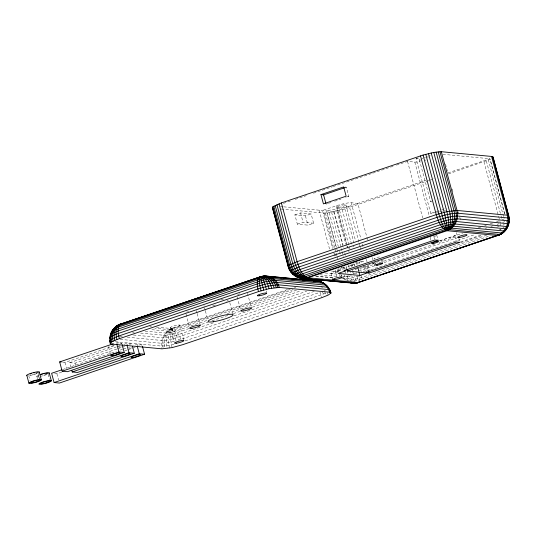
<?xml version="1.0" encoding="UTF-8"?>
<svg xmlns="http://www.w3.org/2000/svg" width="536" height="536" viewBox="0 0 536 536"><rect width="100%" height="100%" fill="white"/><g stroke="black" fill="none" stroke-linecap="round" stroke-linejoin="round"><path stroke-width="0.4" stroke-dasharray="2.68 2.01" d="M361.773 275.316L361.405 279.29L352.896 281.507L349.171 276.161L343.335 276.877L342.062 274.492M500.845 230.406L500.892 228.973M359.589 281.159L359.555 276.027M448.411 173.899L490.199 159.38L504.865 214.105M324.3 290.7L325.406 290.197M502.091 219.767L504.182 218.936L488.443 160.184M502.674 222.46L504.738 221.636M502.969 225.073L504.276 224.544M502.962 227.532L504.168 227.043M283.403 203.385L292.1 200.444M295.262 199.379L306.331 195.633M313.446 193.228L332.421 186.809M333.211 186.541L371.957 173.443M372.748 173.175L393.303 166.22M396.466 165.148L407.534 161.41L414.804 162.093A9.722 1.501 -15 0 0 420.11 161.517M435.668 212.437L430.763 213.422L416.05 158.529L419.172 157.47M344.742 187.701L346.31 187.171L348.795 196.451L345.66 197.509M326.076 204.129L327.643 203.6M328.427 203.338L331.556 202.273M334.692 201.214L340.956 199.097M294.867 214.862L300.542 212.946L311.121 213.944L313.607 223.217L307.932 225.14L297.353 224.142L294.867 214.862L305.446 215.861L311.121 213.944M367.569 239.753L357.82 203.385L351.207 202.762A11.343 1.755 -15 0 0 336.642 205.69L322.444 210.487L332.622 248.47M283.732 206.836L333.687 211.553L425.818 180.391M447.955 172.907L489.857 158.736L504.584 213.69M297.353 224.142L303.028 222.219L313.607 223.217M281.199 209.053L324.039 213.094L331.61 212.377L344.849 208.919L428.646 180.578M429.437 180.31L434.18 178.709M430.763 213.422L435.446 211.841M436.224 211.573L440.914 209.991M441.691 209.723L446.381 208.142M62.685 362.202L64.957 362.416L114.644 345.613M120.165 343.743L121.746 343.214L122.161 344.755M70.987 367.321L69.74 362.678L116.279 346.939M117.069 346.678L120.225 345.606M124.164 344.273L126.529 343.476L131.823 343.971L129.457 344.775M287.457 289.541L172.036 328.575C163.989 331.308 159.755 340.836 161.986 348.836M290.251 289.346L172.337 329.191L169.637 329.64L154.804 328.24M294.204 288.013L295.785 287.477M69.74 362.678L75.033 363.18L116.835 349.043M117.625 348.775L121.572 347.442M122.355 347.174L124.721 346.377M293.132 289.614L172.753 330.27L167.433 331.148L150.958 329.593M372.587 263.504L377.331 261.903M439.748 240.791L454.763 235.713L456.826 235.907M383.515 259.913L360.594 267.665L361.612 272.918M439.647 240.932L462.575 233.18M478.38 227.834L480.752 227.03M484.705 225.69L486.286 225.16M490.239 223.82L492.611 223.016M496.564 221.683L499.726 220.611L499.083 218.199M356.581 268.965C363.153 268.02 369.572 265.796 376.031 263.826M206.729 320.528L175.902 330.953L169.282 332.682L165.497 333.044L144.901 331.101M227.284 313.58L296.85 290.05M62.658 369.538L116.292 351.402M120.238 350.068L122.603 349.264M123.394 349.003L126.55 347.931M135.219 344.996L136.801 344.467L142.094 344.963L139.722 345.767M379.187 262.761L435.286 243.786M439.239 242.453L456.618 236.57M374.651 265.796L356.695 271.732M384.138 262.586L456.866 237.991M485.328 228.37L486.909 227.834M490.862 226.494L493.234 225.696M497.187 224.356L498.768 223.82M189.114 328.581C180.846 331.007 172.679 335.107 163.882 335.275L139.99 333.024M201.764 324.3L208.089 322.163M212.042 320.83L227.854 315.483M233.388 313.607L239.713 311.47M252.362 307.195L300.582 290.88M54.639 373.558L56.903 373.773L61.64 372.172M124.741 350.832L127.106 350.035M127.89 349.767L131.836 348.433M132.626 348.166L135.782 347.1M341.425 278.104L349.311 275.437M353.251 274.104L354.832 273.568A11.343 1.755 -15 0 1 356.165 273.132M213.368 322.806L176.619 335.201L166.629 337.519L162.643 337.774L132.982 334.973M233.924 315.858L306.652 291.262M366.349 271.31L414.576 255.002M417.738 253.937L475.445 234.42M496.792 227.197L499.163 226.4M314.23 291.39L172.92 338.853L166.328 340.172L161.812 340.461L127.213 337.198M460.592 241.897L480.357 235.21M460.612 242.661L482.748 235.17M499.351 229.555L500.932 229.026M486.614 235.217L361.706 277.46L353.532 279.712L346.812 280.683M156.385 327.094L172.036 328.575L174.615 331.369L178.568 340.105L320.113 292.274L321.928 297.601M361.405 279.29L490.259 235.706M185.134 340.889L321.111 294.907L327.228 292.462L327.911 294.452M357.351 268.683L355.335 269.273L355.683 270.6M342.109 278.774L348.266 278.646L358.778 276.254M120.231 339.368L161.423 343.254L170.951 342.095L176.043 340.836L172.036 328.575C164.311 331.67 161.249 341.251 163.346 348.869M416.05 158.529L420.137 157.705M427.5 156.231L430.77 155.574M436.485 212.276L438.937 211.78M439.755 211.62L445.476 210.467M355.02 262.968L364.011 261.166L348.393 266.446L345.968 266.218M349.171 276.161L350.779 275.839M442.91 154.308L489.857 158.736M344.983 187.051L346.31 187.171M346.805 196.263L348.795 196.451M280.435 206.528L282.908 206.762M349.794 265.112L354.772 265.581M341.318 267.524L346.939 268.06M331.543 271.069L339.784 271.846L338.92 268.623M325.064 272.978L337.419 274.144M319.811 274.747L337.935 276.455M315.918 276.04L333.211 277.668M315.744 276.288L333.044 277.923M149.792 326.471L151.44 326.632M132.573 332.32L134.221 332.481M119.796 336.494L122.268 336.729M115.347 341.727L161.477 346.075L166.609 345.747L174.113 344.246L174.461 345.606M116.453 342.712L121.746 343.214M351.375 281.762L348.266 278.646L346.397 275.33M345.264 280.228L342.906 277.889M346.343 280.254L343.335 276.877M348.152 280.603L344.983 276.77L343.784 274.378M321.131 286.231L322.411 287.812M354.544 281.179L351.583 275.678M340.715 274.459L341.72 276.248M324.602 291.336L326.384 295.926M180.98 339.328C178.977 335.228 176.806 329.975 172.036 328.575C164.827 332.132 163.212 341.6 165.101 348.755M356.273 280.777L354.356 275.839M322.337 291.484L323.865 295.416M345.204 272.167L345.633 273.474M347.556 271.779L347.971 273.092M353.727 273.856L353.345 272.623L350.698 273.239L350.115 271.263M352.608 269.983L353.164 271.966M486.353 161.021L500.798 214.943M501.013 215.747L501.877 218.963M483.988 161.865L498.862 217.395M445.51 164.003L447.674 172.083M452.223 189.054L453.088 192.29M458.287 211.68L459.587 216.531M459.801 217.341L460.451 219.767M458.836 238.413L459.895 242.366M456.404 232.544L457.302 235.894M454.763 235.713L456.243 241.247M419.387 159.869L430.576 201.61M436.74 235.163L438.26 240.838M414.804 162.093L429.53 217.047M433.919 236.832L434.555 239.203M430.127 237.79L430.763 240.162M407.534 161.41L422.69 217.978M381.94 260.871L382.617 263.377M375.113 262.7L375.79 265.213M372.332 257.535L372.982 259.953M373.847 263.189L375.146 268.04M351.207 202.762L360.956 239.13M362.256 243.981L363.12 247.21M366.369 259.33L367.019 261.756M367.884 264.992L369.398 270.647A11.343 1.755 -15 0 0 363.214 271.323M367.334 266.767L368.4 270.72M365.619 266.606L367.314 272.931M360.118 246.634L349.305 206.266L326.411 210.862L336.146 247.19M360.333 247.438L361.204 250.667M363.897 266.446L365.17 271.189M345.901 204.779L355.428 240.342M344.849 208.919L353.907 242.721M359.08 262.03L359.515 263.645M342.283 209.744L351.77 245.153M356.514 262.854L357.164 265.273M358.189 269.119L358.825 271.491M339.596 210.521L350.162 249.957M353.827 263.638L354.477 266.05M336.642 205.69L347.254 245.287M347.469 246.091L348.983 251.753M352.232 263.873L352.882 266.298M336.588 207.278L346.765 245.254M346.986 246.058L347.415 247.666M336.863 211.238L345.707 244.228M351.1 264.349L351.743 266.767M334.176 211.861L343.02 244.852M348.407 264.972L349.271 268.194M333.687 211.553L343.422 247.88M344.715 252.724L345.586 255.953M331.61 212.377L341.961 251.002M342.176 251.806L343.469 256.637M346.062 266.291L346.705 268.71M344.561 266.928L345.197 269.307M329.245 212.765L338.303 246.567M339.596 251.391L340.461 254.613M343.697 266.687L344.34 269.099M343.053 267.558L343.482 269.139M327.154 213.02L337.727 252.456M341.606 266.941L342.685 270.961M325.406 213.134L334.678 247.739M334.893 248.543L336.829 255.786M337.05 256.59L337.693 259.002M340.065 267.853L340.93 271.075M341.365 274.687L341.787 276.268M324.039 213.094L333.526 248.503M334.819 253.334L335.683 256.556M333.921 253.32L334.786 256.55M338.035 268.677L339.335 273.521M339.549 274.332L340.42 277.561M337.131 269.447L338.189 273.4M319.141 210.179L329.533 248.965M335.161 269.976L337.325 278.057M331 273.226L332.695 279.558M305.446 215.861L307.932 225.14M300.542 212.946L303.028 222.219M266.097 290.907L266.513 292.455M247.485 293.286L251.485 308.187M237.147 296.884L240.932 311.014M229.79 302.693L232.959 314.552M205.241 310.391L203.995 305.755A12.958 2.003 -15 0 0 204.136 306.257M205.382 310.893L207.727 319.664M196.377 310.572L197.054 313.104M197.201 313.661L200.31 325.258M186.032 314.17L189.764 328.086M179.768 325.218A4.857 0.75 -15 0 1 172.512 327.724A4.857 0.75 -15 0 1 172.94 326.263A4.857 0.75 -15 0 1 179.768 325.218L183.701 339.904M170.381 327.59L174.106 341.499M108.493 346.939L110.825 355.636M75.033 363.18L75.656 365.498M64.957 362.416L66.611 368.601M56.903 373.773L58.565 379.957M48.106 374.255L49.5 379.481M38.049 373.123L39.965 380.265M38.538 375.796L39.363 378.885M36.803 376.225L37.493 378.798M28.736 375.615L30.036 380.446M356.192 272.549L356.514 273.802M358.028 268.489L358.685 271.156M172.123 347.596C170.957 341.526 168.733 334.283 172.036 328.575L172.123 334.082L173.476 341.506M499.88 221.281L500.349 223.291M357.224 276.703L358.242 281.547M169.557 348.112C168.23 341.821 166.85 333.479 172.036 328.575C165.617 332.729 165.577 341.821 167.192 348.5M500.443 223.934L500.745 225.864M506.466 220.839L506.527 222.185M185.918 312.32A5.507 0.851 -15 0 1 186.561 311.952M187.5 311.537A5.507 0.851 -15 0 1 188.672 311.108M228.249 300.314A12.958 2.003 -15 0 1 226.741 301.185M215.378 305.031A12.958 2.003 -15 0 1 210.688 306.029M220.772 299.604A12.958 2.003 -15 0 1 223.673 299.101M237.676 294.666A5.507 0.851 -15 0 1 239.786 293.822M426.147 159.963A9.722 1.501 -15 0 1 424.954 160.318M420.639 160.096A4.857 0.75 -15 0 1 420.103 159.299M421.886 158.556A4.857 0.75 -15 0 1 423.038 158.187M424.257 157.845A4.857 0.75 -15 0 1 425.463 157.564M427.527 157.242A4.857 0.75 -15 0 1 428.237 157.222M431.828 201.844A4.857 0.75 -15 0 1 431.286 201.04M438.709 198.983A4.857 0.75 -15 0 1 439.42 198.963M354.028 246.506A4.857 0.75 -15 0 1 352.856 246.875M436.17 235.74A3.564 0.549 -15 0 1 433.041 236.798M430.703 237.207A3.564 0.549 -15 0 1 430.22 237.207M375.508 258.881A3.564 0.549 -15 0 1 374.503 258.392A3.564 0.549 -15 0 1 378.945 257.005A3.564 0.549 -15 0 1 380.728 257.247M337.66 272.261A4.857 0.75 -15 0 1 330.98 273.3A4.857 0.75 -15 0 1 337.667 270.854A4.857 0.75 -15 0 1 338.698 271.886M37.064 373.478A6.479 1.005 -15 0 1 29.447 375.528M37.058 373.13A4.857 0.75 -15 0 1 36.234 373.498M35.195 373.88A4.857 0.75 -15 0 1 29.614 375.133M47.068 374.43A6.479 1.005 -15 0 1 40.897 376.218M38.244 376.607A6.479 1.005 -15 0 1 39.021 374.939M46.237 374.45A4.857 0.75 -15 0 1 42.806 375.522M38.954 376.078A4.857 0.75 -15 0 1 38.8 375.528M131.702 347.918A4.857 0.75 -15 0 1 128.687 348.112M128.633 347.924A4.857 0.75 -15 0 1 129.464 347.328M137.571 345.325A4.857 0.75 -15 0 1 137.993 345.613M121.438 346.926A4.857 0.75 -15 0 1 118.784 347.214M118.63 346.665A4.857 0.75 -15 0 1 120.024 345.968M126.643 344.34A4.857 0.75 -15 0 1 127.675 344.434M113.779 345.566A4.857 0.75 -15 0 1 108.708 346.457M116.567 343.576A4.857 0.75 -15 0 1 117.592 343.67M338.571 207.465A4.857 0.75 -15 0 0 345.955 204.973A4.857 0.75 -15 0 0 339.288 205.938A4.857 0.75 -15 0 0 338.571 207.465"/><path stroke-width="0.8" d="M330.92 293.132L329.962 290.063L328.581 289.567L278.325 284.824L268.342 286.043L257.829 288.938L116.366 336.822L110.309 339.837L109.84 340.842L110.322 343.589L111.729 344.092L161.986 348.836L172.123 347.596L182.796 344.655L321.928 297.601L328.146 295.115L330.92 293.132C329.6 286.351 323.108 281.206 316.28 280.81L266.024 276.067L261.689 276.395L120.701 323.958C114.738 325.995 110.175 331.71 109.847 338.042L110.289 338.343M110.322 343.589L109.84 340.394M109.847 338.042L111.314 332.3L113.029 329.553L116.982 327.59L257.635 279.993L264.496 278.104L271.015 277.306L321.272 282.05L324.608 283.745L328.561 288.08L328.112 288.609M114.771 328.213C114.945 326.055 119.461 324.334 121.786 323.831L260.127 277.045M272.382 207.399L288.12 266.6C289.855 273.146 296.019 278.09 302.76 278.472L353.016 283.216L357.351 282.887L498.339 235.324C506.232 232.745 511.043 223.693 508.718 215.693L492.979 156.941L491.572 156.438L441.316 151.701L433.745 152.418L423.072 155.051L281.367 202.93L272.858 206.829L272.382 207.399L289.078 268.777L290.921 271.933L294.793 275.779L300.214 278.09L308.448 278.867M279.001 203.774L294.746 262.519C296.71 268.864 300.508 276.817 307.865 277.762L358.122 282.505L360.132 281.782L355.83 283.109L350.47 282.834L356.5 283.041L497.261 235.451C503.659 233.709 508.61 227.854 509.193 221.241L507.873 220.765L457.617 216.028L452.726 216.336L445.563 217.77L298.927 267.002L291.805 270.044L290.478 271.203L290.921 271.933M321.513 282.137C311.128 279.497 320.783 281.715 313.701 280.918M322.176 282.372L323.999 283.738M326.759 285.916L323.53 283.363L273.273 278.62L269.286 278.874L261.36 280.596L114.784 330.163L111.676 331.864L110.758 334.397L110.309 339.837L110.798 342.571L110.322 343.141M328.561 288.08L326.35 285.246L325.54 285.092L275.283 280.348L266.506 281.42L257.267 283.966L118.128 331.02L111.562 333.821L110.342 334.893L110.751 335.563M492.979 156.941L508.718 216.142L509.2 218.889L508.731 219.445M358.336 282.331L355.596 283.102L302.438 278.412L296.87 276.911L294.432 275.189L296.562 273.668L301.319 271.765L440.458 224.711L448.632 222.453L456.397 221.509L507.733 226.634L506.011 229.723L504.53 230.634M508.403 224.209L508.631 222.869M505.408 230.158L507.364 227.418L508.698 224.39L508.289 223.72L457.228 218.822L448.444 219.894L439.205 222.44L300.066 269.494L293.507 272.295L292.281 273.367L292.69 274.037M111.314 332.648L112.721 329.921L114.537 327.824L116.694 326.082L121.786 323.831L120.701 323.958C113.491 326.35 109.418 334.585 111.736 341.901L110.798 342.571M116.694 326.082L119.381 324.521L121.786 323.831L119.22 324.87L121.786 323.831C114.858 325.03 115.555 334.357 116.949 339.509L111.736 341.901M508.242 216.712L508.718 215.693L507.311 215.191L457.054 210.447L446.917 211.686L436.244 214.628L297.112 261.682L289.534 264.911L288.12 266.151L288.596 266.921L287.946 264.509M508.744 222.199L509.193 221.663M501.193 233.267L500.075 234.44L497.261 235.451L447.004 230.708C440.558 228.309 438.267 220.571 436.244 214.628L420.505 155.876M357.82 282.78L358.122 282.505L356.132 283.088L351.147 282.847M502.239 232.852L500.792 234.158L497.261 235.451C505.307 232.711 509.542 223.184 507.311 215.191L491.572 156.438M114.537 328.052L116.694 326.236L121.786 323.831C114.289 324.89 112.989 334.343 114.858 340.347M503.8 232.075L499.425 234.889L497.261 235.451L498.339 235.324C501.374 233.924 504.356 232.182 506.319 229.361L505.415 228.745L455.158 224.008L446.917 225.2L302.646 273.742L298.653 275.343L296.87 276.616L297.172 277.119L300.24 277.467M118.041 325.607L121.786 323.831M116.949 339.509L258.453 291.618L269.126 288.676L279.263 287.437L329.513 292.18L330.92 292.683M320.943 194.602L343.663 186.923L346.149 196.196L323.429 203.881L320.943 194.602L323.59 194.856L344.742 187.701M295.269 273.407L293.688 273.943L293.252 272.328M122.161 344.755L124.231 352.487L67.442 371.696L62.149 371.193L59.663 361.921L113.297 343.777M347.341 271.049L438.207 240.316L434.77 239.994L343.904 270.72L345.626 270.888L338.189 273.4L359.884 275.444L367.314 272.931L369.029 273.092L459.895 242.366L456.458 242.038L365.592 272.77L347.341 271.049L346.919 269.467M61.868 369.807L51.617 373.277L54.103 382.55L59.389 383.046L144.573 354.242L142.502 346.511M62.149 371.193L118.938 351.991L124.231 352.487M71.811 370.41L72.226 371.957L129.015 352.748L134.308 353.251L132.446 346.29M134.308 353.251L77.519 372.453L72.226 371.957M54.103 382.55L139.286 353.74L144.573 354.242M360.922 281.514L379.106 275.37M382.269 274.298L499.271 234.728M355.603 282.968L358.122 282.505L356.909 282.975L353.646 282.814M313.949 281.005C314.826 280.415 322.203 281.97 318.143 281.4M310.096 279.022L330.692 280.965M332.34 281.125L347.998 282.599M265.092 276.335L263.21 276.174L259.833 276.904L119.769 324.548C116.902 328.655 118.369 334.149 119.314 338.672M268.389 276.643L270.861 276.877M274.157 277.192L275.805 277.346M279.926 277.735L281.574 277.889M285.695 278.278L287.343 278.432M290.633 278.747L293.105 278.975M296.401 279.29L298.874 279.524M302.17 279.832L304.642 280.067M307.939 280.375L310.404 280.609M59.663 361.921L61.178 362.061M509.2 218.44L507.813 217.944L457.563 213.207L452.431 213.529L444.927 215.037L437.068 217.321L297.929 264.375L290.465 267.558L289.078 268.777L289.541 269.534M110.309 341.157L109.84 340.842L109.847 337.62L112.46 335.75L116.071 334.209L257.434 286.365L267.464 283.604L276.985 282.439L327.241 287.182L328.119 287.35L329.962 290.505M294.003 274.62L295.008 275.484M290.478 271.203C294.271 276.65 301.426 279.363 307.865 277.762L447.004 230.708C455.051 227.968 459.292 218.44 457.054 210.447L441.316 151.701M329.499 289.742L330.444 292.361M329.513 292.18C328.132 287.001 324.092 282.526 318.826 281.192L266.024 276.067L260.282 276.764L258.908 277.501C256.041 281.601 257.508 287.095 258.453 291.618M279.263 287.437C277.28 277.594 266.392 274.037 258.171 278.539L115.923 326.833C112.386 330.625 111.823 336.3 113.103 341.151M277.896 287.403C276.315 280.094 268.382 273.863 260.918 276.777C260.69 280.321 262.888 285.916 263.705 290.01M276.14 287.51C274.767 280.248 267.136 273.608 259.786 277.213C258.439 281.661 260.114 286.405 261.019 290.793M274.05 287.772C272.69 282.13 267.732 274.11 260.918 276.777L261.642 276.703L263.451 280.047L266.432 289.299M271.685 288.16C270.251 283.51 267.223 274.76 260.918 276.777L261.689 276.395C266.586 277.896 267.498 284.462 269.126 288.676M492.504 156.619L508.242 215.371C510.56 223.606 505.502 233.019 497.261 235.451C499.123 235.157 505.334 232.497 503.8 230.976L453.543 226.239L448.478 226.855L304.006 275.377C294.974 277.943 302.914 279.156 307.865 277.762C301.426 275.363 299.135 267.625 297.112 261.682L281.367 202.93M439.949 151.661L455.694 210.414C457.791 218.031 454.729 227.606 447.004 230.708C442.146 226.554 440.8 219.619 438.81 213.804L423.072 155.051M438.2 151.775L453.938 210.521C455.828 217.683 454.22 227.15 447.004 230.708L442.24 215.74L425.758 154.274M436.11 152.03L451.848 210.782C453.463 217.462 453.423 226.554 447.004 230.708L446.917 225.2L444.927 215.037L428.492 153.557M433.745 152.418L449.483 211.171C450.816 217.462 452.19 225.803 447.004 230.708C450.307 224.999 448.083 217.757 446.917 211.686L431.178 152.934M368.607 271.511L369.029 273.092M359.033 272.281L359.884 275.444M323.59 194.856L325.868 203.358M276.911 204.611L292.656 263.357C294.586 270.238 299.999 277.889 307.865 277.762C303.852 279.202 299.396 278.506 305.353 276.616L448.143 228.557L451.607 228.135L502.346 233.046L497.261 235.451L499.9 234.466L449.403 229.643L447.647 229.857L305.091 278.271L307.865 277.762C299.711 278.653 292.864 271.578 290.901 264.161L275.156 205.415M273.789 206.166L289.534 264.911C291.564 272.777 299.564 279.202 307.865 277.762C299.51 279.618 290.693 273.769 288.596 265.581L272.858 206.829M273.501 210.588L275.223 217.026M275.658 218.634L277.38 225.073M278.244 228.296L278.887 230.708M280.402 236.343L281.045 238.755M281.48 240.363L282.124 242.781M282.552 244.389L283.202 246.801M283.631 248.416L284.281 250.828M284.71 252.436L285.36 254.848M285.788 256.463L286.438 258.875M286.867 260.483L287.517 262.901M137.216 346.015L139.286 353.74M127.153 345.794L129.015 352.748M116.868 344.259L118.938 351.991M49.212 372.895L51.356 380.875A6.479 1.005 -15 0 1 41.52 384.205A6.479 1.005 -15 0 1 42.471 382.168A6.479 1.005 -15 0 1 51.356 380.875M39.208 371.944L41.352 379.93A6.479 1.005 -15 0 1 31.517 383.253A6.479 1.005 -15 0 1 32.468 381.217A6.479 1.005 -15 0 1 41.352 379.93M26.8 375.274L28.944 383.26M110.55 342.538L110.798 343.911M26.874 375.528A6.479 1.005 -15 0 1 33.587 372.56A6.479 1.005 -15 0 1 38.927 372.553M30.197 373.88A4.857 0.75 -15 0 1 31.229 373.505M33.621 372.808A4.857 0.75 -15 0 1 34.82 372.54M36.81 372.252A4.857 0.75 -15 0 1 37.473 372.252M40.401 374.436A6.479 1.005 -15 0 1 47.282 372.815A6.479 1.005 -15 0 1 48.93 373.505M40.2 374.832A4.857 0.75 -15 0 1 42.404 374.088M43.63 373.76A4.857 0.75 -15 0 1 44.823 373.492M45.915 373.297A4.857 0.75 -15 0 1 47.845 373.297M213.429 321.714A12.958 2.003 -15 0 0 233.1 315.061A12.958 2.003 -15 0 0 215.331 317.634A12.958 2.003 -15 0 0 213.429 321.714M192.009 328.3A5.507 0.851 -15 0 0 200.37 325.473A5.507 0.851 -15 0 0 192.819 326.565A5.507 0.851 -15 0 0 192.009 328.3M243.123 311.014A5.507 0.851 -15 0 0 251.485 308.187A5.507 0.851 -15 0 0 243.927 309.279A5.507 0.851 -15 0 0 243.123 311.014M259.458 295.731A4.857 0.75 -15 0 0 266.72 293.226A4.857 0.75 -15 0 0 259.906 294.271A4.857 0.75 -15 0 0 259.458 295.731M176.659 343.181A4.857 0.75 -15 0 0 183.908 340.675A4.857 0.75 -15 0 0 177.081 341.727A4.857 0.75 -15 0 0 176.659 343.181M433.061 243.458A3.564 0.549 -15 0 0 438.475 241.629A3.564 0.549 -15 0 0 433.584 242.339A3.564 0.549 -15 0 0 433.061 243.458M377.203 265.206A3.564 0.549 -15 0 0 382.617 263.377A3.564 0.549 -15 0 0 377.733 264.087A3.564 0.549 -15 0 0 377.203 265.206M459.66 237.475A4.857 0.75 -15 0 0 467.037 234.982A4.857 0.75 -15 0 0 460.37 235.947A4.857 0.75 -15 0 0 459.66 237.475M334.678 279.745A4.857 0.75 -15 0 0 342.055 277.246A4.857 0.75 -15 0 0 335.389 278.218A4.857 0.75 -15 0 0 334.678 279.745M32.589 382.764A4.857 0.75 -15 0 0 39.965 380.265A4.857 0.75 -15 0 0 33.299 381.237A4.857 0.75 -15 0 0 32.589 382.764M42.592 383.709A4.857 0.75 -15 0 0 49.969 381.217A4.857 0.75 -15 0 0 43.302 382.181A4.857 0.75 -15 0 0 42.592 383.709M133.102 357.385A4.857 0.75 -15 0 0 140.479 354.892A4.857 0.75 -15 0 0 133.812 355.857A4.857 0.75 -15 0 0 133.102 357.385M122.831 356.393A4.857 0.75 -15 0 0 130.215 353.901A4.857 0.75 -15 0 0 123.548 354.865A4.857 0.75 -15 0 0 122.831 356.393M112.754 355.629A4.857 0.75 -15 0 0 120.131 353.137A4.857 0.75 -15 0 0 113.471 354.102A4.857 0.75 -15 0 0 112.754 355.629"/></g></svg>
